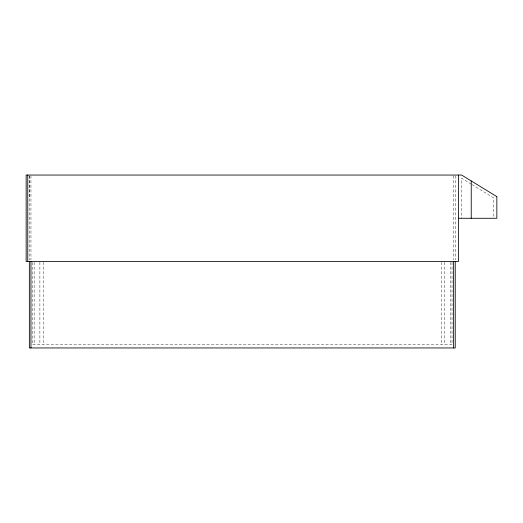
<?xml version="1.0" encoding="UTF-8"?>
<svg xmlns="http://www.w3.org/2000/svg" width="523" height="523" viewBox="0 0 523 523"><rect width="100%" height="100%" fill="white"/><g stroke="black" fill="none" stroke-linecap="round" stroke-linejoin="round"><path stroke-width="0.39" stroke-dasharray="2.62 1.96" d="M29.353 196.661L29.353 175.846M471.236 184.142L461.626 178.245L461.626 218.274M472.04 184.632L493.647 197.897L493.647 216.999M455.226 175.82L455.226 259.957M453.624 175.82L453.624 259.957M452.022 262.245L452.022 344.755L32.557 344.755L32.557 262.245M450.421 262.245L450.421 344.755M444.687 262.245L444.687 344.755M441.281 262.245L441.281 344.755M43.291 262.245L43.291 344.755M39.892 262.245L39.892 344.755M34.158 262.245L34.158 344.755M30.955 175.82L30.955 259.957M29.353 175.82L29.353 259.957"/><path stroke-width="0.78" d="M458.423 218.274L496.85 218.274L496.85 196.661M496.785 196.622L461.626 175.048L26.157 175.048L26.15 261.5L458.423 261.5L458.423 175.048M471.236 180.938L471.236 218.274M455.226 261.5L455.226 347.952L29.36 347.952L29.353 261.5M453.624 261.5L453.624 347.952M30.955 261.5L30.955 347.952M27.752 175.048L27.752 261.5"/></g></svg>
